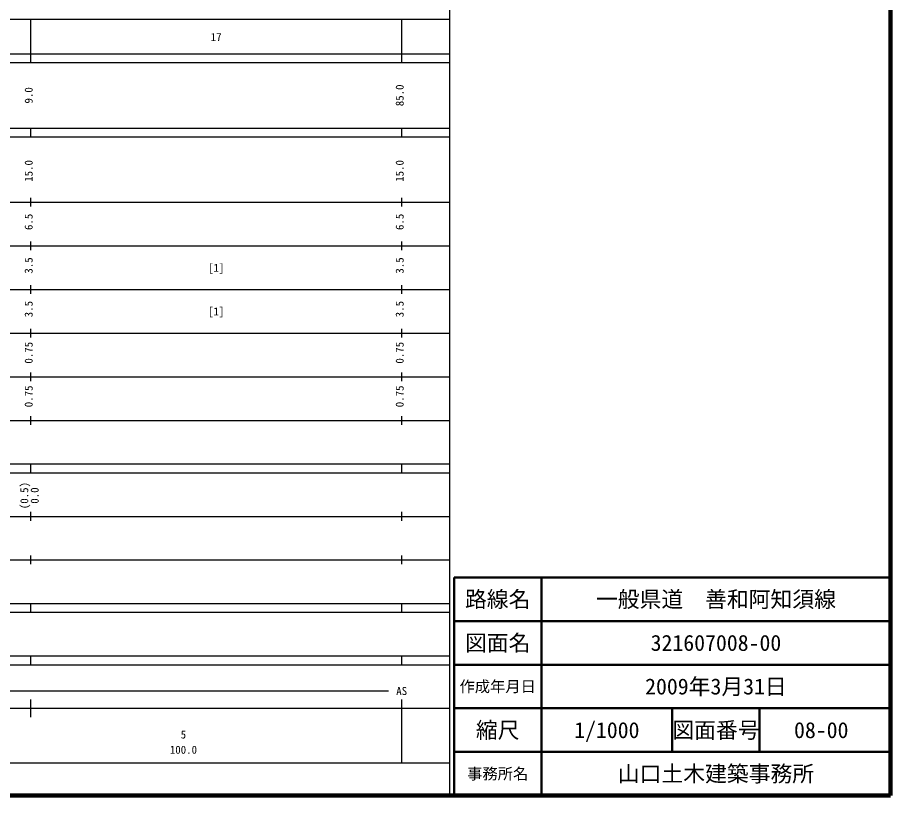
# Model space of a CAD drawing. Units: millimetres on the paper, enlarged 1000 times. Extents: x 40000 to 680000, y 20000 to 380000.
# Drawn here: x 479975 to 680000, y 20000 to 198357 of the extents above; entities that cross this region are included whole.
import ezdxf
from ezdxf.enums import TextEntityAlignment as Align

# ---------------------------------------------------------------- set-up
doc = ezdxf.new("R2010")
doc.units = ezdxf.units.MM
doc.header["$LTSCALE"] = 1000
for name, color, linetype, lineweight in [('M-TTL', 2, 'Continuous', 140), ('M-TTL-BAND', 7, 'Continuous', 25), ('M-TTL-FRAM', 2, 'Continuous', 50), ('M-TTL-LINE', 7, 'Continuous', 50)]:
    doc.layers.add(name, color=color, linetype=linetype, lineweight=lineweight)
doc.layers.add('M-TTL-TXT', color=7, linetype='Continuous')
doc.styles.add('ＭＳ ゴシック', font='')
doc.styles.get('ＭＳ ゴシック').set_extended_font_data('MS Gothic')

msp = doc.modelspace()

# ---------------------------------------------------------------- linework, layer by layer
at = {"layer": 'M-TTL'}
for p, q in [((680000, 20000), (680000, 380000)), ((40000, 20000), (680000, 20000))]:
    msp.add_line(p, q, dxfattribs=at)
at = {"layer": 'M-TTL-BAND'}
for p, q in [((579000, 20000), (579000, 370000)), ((68000, 198000), (579000, 198000)), ((483000, 188000), (483000, 198000)), ((568000, 188000), (568000, 198000)), ((40000, 190000), (579000, 190000)), ((40000, 188000), (579000, 188000)), ((40000, 173000), (579000, 173000)), ((483000, 171000), (483000, 173000)), ((568000, 171000), (568000, 173000)), ((40000, 171000), (579000, 171000)), ((483000, 155000), (483000, 157000)), ((568000, 155000), (568000, 157000)), ((40000, 156000), (579000, 156000)), ((483000, 145000), (483000, 147000)), ((568000, 145000), (568000, 147000)), ((46000, 146000), (579000, 146000)), ((483000, 135000), (483000, 137000)), ((568000, 135000), (568000, 137000)), ((52000, 136000), (579000, 136000)), ((483000, 125000), (483000, 127000)), ((568000, 125000), (568000, 127000)), ((46000, 126000), (579000, 126000)), ((483000, 115000), (483000, 117000)), ((568000, 115000), (568000, 117000)), ((52000, 116000), (579000, 116000)), ((483000, 105000), (483000, 107000)), ((568000, 105000), (568000, 107000)), ((46000, 106000), (579000, 106000)), ((40000, 96000), (579000, 96000)), ((483000, 94000), (483000, 96000)), ((568000, 94000), (568000, 96000)), ((40000, 94000), (579000, 94000)), ((483000, 83000), (483000, 85000)), ((568000, 83000), (568000, 85000)), ((49000, 84000), (579000, 84000)), ((483000, 73000), (483000, 75000)), ((568000, 73000), (568000, 75000)), ((40000, 74000), (579000, 74000)), ((40000, 64000), (579000, 64000)), ((483000, 62000), (483000, 64000)), ((568000, 62000), (568000, 64000)), ((40000, 62000), (579000, 62000)), ((40000, 52000), (579000, 52000)), ((483000, 50000), (483000, 52000)), ((568000, 50000), (568000, 52000)), ((40000, 50000), (579000, 50000)), ((71000, 44000), (565000, 44000)), ((483000, 38000), (483000, 42000)), ((568000, 27500), (568000, 42000)), ((40000, 40000), (579000, 40000)), ((68000, 27500), (579000, 27500))]:
    msp.add_line(p, q, dxfattribs=at)
at = {"layer": 'M-TTL-FRAM'}
for p, q in [((680000, 70000), (580000, 70000)), ((580000, 70000), (580000, 20000))]:
    msp.add_line(p, q, dxfattribs=at)
at = {"layer": 'M-TTL-LINE'}
for p, q in [((600000, 70000), (600000, 20000)), ((680000, 60000), (580000, 60000)), ((680000, 50000), (580000, 50000)), ((680000, 40000), (580000, 40000)), ((630000, 40000), (630000, 30000)), ((650000, 40000), (650000, 30000)), ((680000, 30000), (580000, 30000))]:
    msp.add_line(p, q, dxfattribs=at)

# ---------------------------------------------------------------- texts
at = {"layer": 'M-TTL-BAND', "style": 'ＭＳ ゴシック'}
for s, p in [('17', (525500, 192405)), ('[1]', (525500, 139500)), ('[1]', (525500, 129500)), ('AS', (568000, 42500)), ('5', (518000, 32523)), ('100.0', (518000, 29033))]:
    msp.add_text(s, height=1833, dxfattribs=at).set_placement(p, align=Align.BOTTOM_CENTER)
for s, p in [('9.0', (484000, 180500)), ('85.0', (569000, 180500)), ('15.0', (484000, 163174)), ('15.0', (569000, 163174)), ('6.5', (484000, 151500)), ('6.5', (569000, 151500)), ('3.5', (484000, 141500)), ('3.5', (569000, 141500)), ('3.5', (484000, 131500)), ('3.5', (569000, 131500)), ('0.75', (484000, 121500)), ('0.75', (569000, 121500)), ('0.75', (484000, 111500)), ('0.75', (569000, 111500)), ('(0.5)', (483000, 88764)), ('0.0', (485370, 88764))]:
    msp.add_text(s, height=1833, rotation=90, dxfattribs=at).set_placement(p, align=Align.BOTTOM_CENTER)
at = {"layer": 'M-TTL-TXT', "style": 'ＭＳ ゴシック'}
for s, height, p in [('路線名', 3666, (590000, 65000)), ('路線名', 3666, (590000, 65000)), ('一般県道\u3000善和阿知須線', 3666, (640000, 65000)), ('図面名', 3666, (590000, 55000)), ('図面名', 3666, (590000, 55000)), ('321607008-00', 3666, (640000, 55000)), ('作成年月日', 2566, (590000, 45000)), ('作成年月日', 2566, (590000, 45000)), ('2009年3月31日', 3666, (640000, 45000)), ('縮尺', 3666, (590000, 35000)), ('縮尺', 3666, (590000, 35000)), ('1/1000', 3666, (615000, 35000)), ('図面番号', 3666, (640000, 35000)), ('図面番号', 3666, (640000, 35000)), ('08-00', 3666, (664125, 35000)), ('事務所名', 2566, (590000, 25000)), ('事務所名', 2566, (590000, 25000)), ('山口土木建築事務所', 3666, (640000, 25000))]:
    msp.add_text(s, height=height, dxfattribs=at).set_placement(p, align=Align.MIDDLE_CENTER)

doc.saveas('drawing.dxf')
